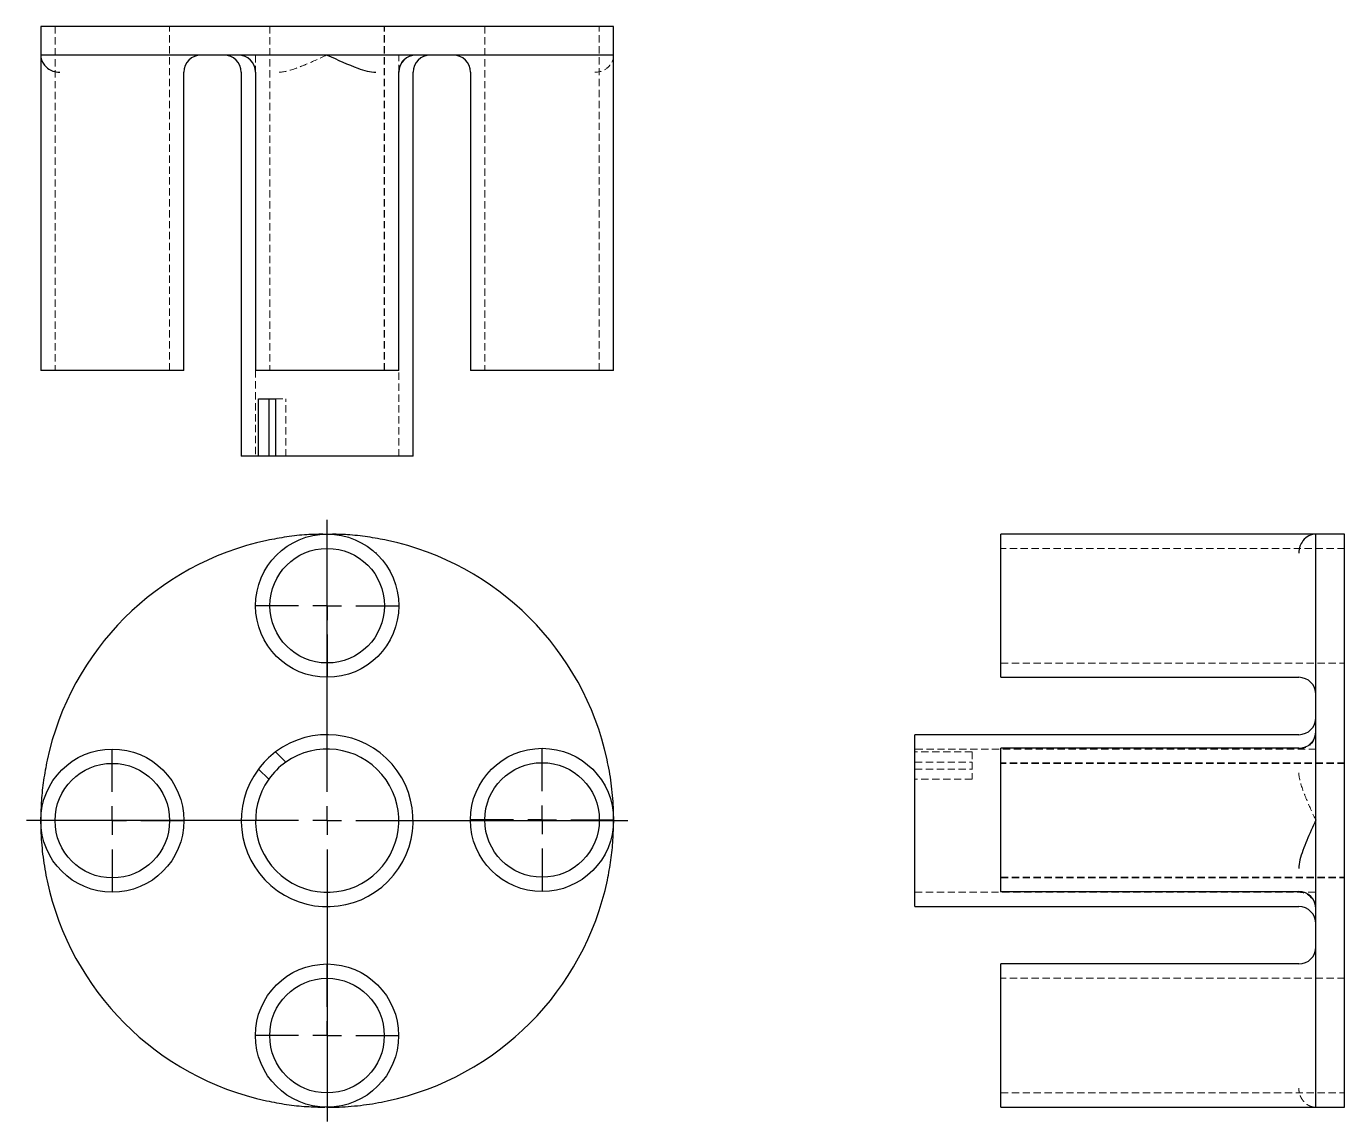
# Model space of a CAD drawing. Header units: millimetres. Extents: x 31 to 260, y 5 to 195.
import ezdxf

# ---------------------------------------------------------------- set-up
doc = ezdxf.new("R2010")
doc.units = ezdxf.units.MM
doc.linetypes.add('HIDDEN', pattern=[1.905, 1.27, -0.635])
doc.layers.add('10', color=7, linetype='Continuous')

# ---------------------------------------------------------------- blocks, each defined once
blk = doc.blocks.new('SW_CENTERMARKSYMBOL_0')
at = {"layer": '10', "color": 0}
for p, q in [((0, 5), (0, 52.47)), ((0, 0), (0, 2.5)), ((-5, 0), (-52.47, 0)), ((0, 0), (-2.5, 0)), ((0, 0), (0, -2.5)), ((0, 0), (2.5, 0)), ((5, 0), (52.47, 0)), ((0, -5), (0, -52.47))]:
    blk.add_line(p, q, dxfattribs=at)
blk = doc.blocks.new('SW_CENTERMARKSYMBOL_1')
at = {"layer": '10', "color": 0}
for p, q in [((0, 5), (0, 12.49)), ((0, 0), (0, 2.5)), ((-5, 0), (-12.49, 0)), ((0, 0), (-2.5, 0)), ((0, 0), (0, -2.5)), ((0, 0), (2.5, 0)), ((5, 0), (12.49, 0)), ((0, -5), (0, -12.49))]:
    blk.add_line(p, q, dxfattribs=at)
blk = doc.blocks.new('SW_CENTERMARKSYMBOL_2')
at = {"layer": '10', "color": 0}
for p, q in [((0, 5), (0, 12.49)), ((0, 0), (0, 2.5)), ((-5, 0), (-12.49, 0)), ((0, 0), (-2.5, 0)), ((0, 0), (0, -2.5)), ((0, 0), (2.5, 0)), ((5, 0), (12.49, 0)), ((0, -5), (0, -12.49))]:
    blk.add_line(p, q, dxfattribs=at)
blk = doc.blocks.new('SW_CENTERMARKSYMBOL_3')
at = {"layer": '10', "color": 0}
for p, q in [((0, 5), (0, 12.49)), ((0, 0), (0, 2.5)), ((-5, 0), (-12.49, 0)), ((0, 0), (-2.5, 0)), ((0, 0), (0, -2.5)), ((0, 0), (2.5, 0)), ((5, 0), (12.49, 0)), ((0, -5), (0, -12.49))]:
    blk.add_line(p, q, dxfattribs=at)
blk = doc.blocks.new('SW_CENTERMARKSYMBOL_4')
at = {"layer": '10', "color": 0}
for p, q in [((0, 5), (0, 12.49)), ((0, 0), (0, 2.5)), ((-5, 0), (-12.49, 0)), ((0, 0), (-2.5, 0)), ((0, 0), (0, -2.5)), ((0, 0), (2.5, 0)), ((5, 0), (12.49, 0)), ((0, -5), (0, -12.49))]:
    blk.add_line(p, q, dxfattribs=at)

msp = doc.modelspace()

# ---------------------------------------------------------------- linework, layer by layer
at = {"color": 7, "linetype": 'Continuous', "lineweight": 25}
for p, q in [((33.03, 195.48), (33.03, 190.48)), ((132.97, 195.48), (33.03, 195.48)), ((132.97, 190.48), (132.97, 195.48)), ((33.03, 190.51), (33.03, 135.51)), ((72.48, 190.48), (34.15, 190.48)), ((131.82, 190.48), (93.52, 190.48)), ((132.97, 135.51), (132.97, 190.51)), ((132.97, 190.48), (132.97, 190.48)), ((58.01, 135.51), (58.01, 187.48)), ((68.01, 187.48), (68.01, 120.52)), ((70.51, 187.48), (70.51, 135.51)), ((95.49, 135.51), (95.49, 187.48)), ((97.99, 120.52), (97.99, 187.48)), ((107.99, 187.48), (107.99, 135.51)), ((58.01, 135.51), (33.03, 135.51)), ((95.49, 135.51), (70.51, 135.51)), ((132.97, 135.51), (107.99, 135.51)), ((71.01, 130.52), (73.99, 130.52)), ((71.01, 120.52), (71.01, 130.52)), ((72.8, 130.52), (72.8, 120.52)), ((73.99, 130.52), (73.99, 120.52)), ((71.01, 120.52), (68.01, 120.52)), ((72.8, 120.52), (71.01, 120.52)), ((73.99, 120.52), (72.8, 120.52)), ((97.99, 120.52), (73.99, 120.52)), ((255.51, 106.97), (200.51, 106.97)), ((200.51, 94.48), (200.51, 106.97)), ((260.48, 106.97), (255.48, 106.97)), ((255.48, 67.67), (255.48, 105.85)), ((260.48, 57), (260.48, 106.97)), ((91.56, 103.73), (91.48, 103.65)), ((200.51, 81.99), (200.51, 94.48)), ((200.51, 81.99), (252.48, 81.99)), ((252.48, 71.99), (185.52, 71.99)), ((185.52, 42.01), (185.52, 71.99)), ((252.48, 69.61), (200.51, 69.61)), ((200.51, 57.12), (200.51, 69.61)), ((73.99, 68.98), (75.77, 67.19)), ((72.8, 64.21), (71.01, 65.99)), ((200.51, 44.63), (200.51, 57.12)), ((260.48, 7.03), (260.48, 57)), ((255.48, 8.14), (255.48, 46.64)), ((200.51, 44.63), (252.48, 44.63)), ((185.52, 42.01), (252.48, 42.01)), ((252.48, 32.01), (200.51, 32.01)), ((200.51, 19.52), (200.51, 32.01)), ((200.51, 7.03), (200.51, 19.52)), ((200.51, 7.03), (255.48, 7.03)), ((255.48, 7.03), (260.48, 7.03))]:
    msp.add_line(p, q, dxfattribs=at)
at = {"color": 7, "linetype": 'HIDDEN', "lineweight": 18}
for p, q in [((35.53, 195.48), (35.53, 135.51)), ((55.52, 135.51), (55.52, 195.48)), ((72.97, 195.48), (72.97, 135.51)), ((73.01, 195.48), (73.01, 135.51)), ((92.96, 135.51), (92.96, 195.48)), ((92.99, 135.51), (92.99, 195.48)), ((110.48, 195.48), (110.48, 135.51)), ((130.47, 135.51), (130.47, 195.48)), ((70.51, 190.48), (70.51, 187.48)), ((95.49, 187.48), (95.49, 190.48)), ((131.82, 190.48), (131.89, 190.48)), ((70.47, 187.48), (70.47, 135.51)), ((95.46, 135.51), (95.46, 187.48)), ((70.51, 135.51), (70.47, 135.51)), ((70.51, 135.51), (70.51, 120.52)), ((95.49, 120.52), (95.49, 135.51)), ((73.99, 130.52), (75.77, 130.52)), ((75.77, 120.52), (75.77, 130.52)), ((83, 106.97), (82.31, 106.95)), ((83.91, 106.94), (83, 106.97)), ((260.48, 104.47), (200.51, 104.47)), ((200.51, 84.48), (260.48, 84.48)), ((255.48, 69.49), (185.52, 69.49)), ((195.52, 68.98), (185.52, 68.98)), ((185.52, 67.19), (195.52, 67.19)), ((195.52, 68.98), (195.52, 67.19)), ((195.52, 67.19), (195.52, 64.21)), ((260.48, 67.11), (200.51, 67.11)), ((260.48, 66.99), (200.51, 66.99)), ((185.52, 65.99), (195.52, 65.99)), ((195.52, 64.21), (185.52, 64.21)), ((33.04, 57.22), (33.03, 57)), ((200.51, 47.12), (260.48, 47.12)), ((200.51, 47.01), (260.48, 47.01)), ((185.52, 44.51), (255.48, 44.51)), ((200.51, 44.51), (200.51, 44.63)), ((260.48, 29.52), (200.51, 29.52)), ((200.51, 9.53), (260.48, 9.53)), ((82.74, 7.04), (82.96, 7.03))]:
    msp.add_line(p, q, dxfattribs=at)
at = {"color": 7, "linetype": 'Continuous', "lineweight": 25}
for centre, radius in [((83, 94.48), 12.49), ((83, 94.48), 9.99), ((45.52, 57), 12.49), ((120.48, 57.12), 12.49), ((45.52, 57), 9.99), ((120.48, 57.12), 9.99), ((82.97, 19.52), 12.49), ((82.97, 19.52), 9.99)]:
    msp.add_circle(centre, radius, dxfattribs=at)
for centre, radius, start, end in [((61.01, 187.48), 3, 90, 180), ((65.01, 187.48), 3, 0, 90), ((67.51, 187.48), 3, 0, 90), ((98.49, 187.48), 3, 90, 180), ((100.99, 187.48), 3, 90, 180), ((104.99, 187.48), 3, 0, 90), ((83, 57), 49.97, 102.15, 167.85), ((83, 57), 49.97, 12.3309, 77.85), ((252.48, 78.99), 3, 0, 90), ((252.48, 74.99), 3, 270, 0), ((83, 57), 14.99, 143.1301, 126.94), ((252.48, 72.61), 3, 270, 0), ((83, 57), 12.49, 144.7707, 125.3741), ((83, 57), 14.99, 126.94, 143.1301), ((83, 57), 12.49, 125.3741, 144.7707), ((83, 57), 49.97, 192.15, 257.7986), ((83, 57), 49.97, 282.0985, 348.0309), ((252.48, 41.63), 3, 0, 90), ((252.48, 39.01), 3, 0, 90), ((252.48, 35.01), 3, 270, 0)]:
    msp.add_arc(centre, radius, start, end, dxfattribs=at)
at = {"color": 7, "linetype": 'HIDDEN', "lineweight": 18}
for centre, start, end in [((67.48, 187.48), 0, 90), ((98.46, 187.48), 90, 180), ((252.48, 72.49), 270, 0), ((252.48, 41.51), 0, 90)]:
    msp.add_arc(centre, 3, start, end, dxfattribs=at)
at = {"color": 7, "linetype": 'Continuous', "lineweight": 25}
for points, knots in [([(34.15, 190.48), (33.86, 190.48), (33.49, 190.48), (33.12, 190.48), (33.03, 190.48), (33.03, 190.48), (33.03, 190.48), (33.03, 190.48)], [-2.3252818, -2.3252818, -2.3252818, -2.3252818, -2.021894, -1.8702001, -1.5668123, -1.5668123, -1.5651484, -1.5651484, -1.5651484, -1.5651484]), ([(33.03, 190.48), (33.03, 190.48), (33.03, 190.48), (33.03, 189.92), (33.3, 189.08), (34.4, 187.94), (35.48, 187.48), (36.35, 187.48)], [-2.3252818, -2.3252818, -2.3252818, -2.3252818, -2.3236179, -2.3236179, -2.0202301, -1.8685362, -1.5651484, -1.5651484, -1.5651484, -1.5651484]), ([(83, 190.48), (82.99, 190.48), (82.98, 190.48), (81.57, 190.48), (79.44, 190.48), (75.93, 190.48), (73.82, 190.48), (72.48, 190.48)], [-0.7583638, -0.7583638, -0.7583638, -0.7583638, -0.7566057, -0.7566057, -0.4532602, -0.3015875, 0.0017581, 0.0017581, 0.0017581, 0.0017581]), ([(93.52, 190.48), (92.85, 190.48), (91.46, 190.48), (87.97, 190.48), (85.14, 190.48), (83.02, 190.48), (83.01, 190.48), (83, 190.48)], [-2.3252367, -2.3252367, -2.3252367, -2.3252367, -2.1735639, -2.0218911, -1.5668728, -1.5668728, -1.5651148, -1.5651148, -1.5651148, -1.5651148]), ([(83, 190.48), (83.01, 190.48), (83.01, 190.48), (84.83, 189.65), (87.25, 188.52), (89.99, 187.64), (91.01, 187.48), (91.48, 187.48)], [-2.3252367, -2.3252367, -2.3252367, -2.3252367, -2.3234786, -2.3234786, -1.8684603, -1.7167875, -1.5651148, -1.5651148, -1.5651148, -1.5651148]), ([(132.97, 190.48), (132.97, 190.48), (132.97, 190.48), (132.97, 190.48), (132.87, 190.48), (132.48, 190.48), (132.11, 190.48), (131.82, 190.48)], [-0.7584698, -0.7584698, -0.7584698, -0.7584698, -0.7568062, -0.7568062, -0.4534182, -0.3017243, 0.0016637, 0.0016637, 0.0016637, 0.0016637]), ([(82.23, 106.94), (81.31, 106.92), (79.21, 106.88), (75.95, 106.52), (73.64, 106.08), (72.48, 105.85)], [0, 0, 0, 0, 0.280766, 0.640383, 1, 1, 1, 1]), ([(93.52, 105.85), (92.36, 106.08), (90.05, 106.52), (86.83, 106.87), (84.78, 106.92), (83.91, 106.94)], [0, 0, 0, 0, 0.364644, 0.729288, 1, 1, 1, 1]), ([(255.48, 106.97), (255.48, 106.97), (255.48, 106.97), (254.65, 106.97), (253.52, 106.44), (252.64, 104.89), (252.48, 104.09), (252.48, 103.65)], [-2.3252367, -2.3252367, -2.3252367, -2.3252367, -2.3234786, -2.3234786, -1.8684603, -1.7167875, -1.5651148, -1.5651148, -1.5651148, -1.5651148]), ([(255.48, 105.85), (255.48, 106), (255.48, 106.27), (255.48, 106.79), (255.48, 106.97), (255.48, 106.97), (255.48, 106.97), (255.48, 106.97)], [-2.3252367, -2.3252367, -2.3252367, -2.3252367, -2.1735639, -2.0218911, -1.5668728, -1.5668728, -1.5651148, -1.5651148, -1.5651148, -1.5651148]), ([(34.15, 67.52), (33.92, 66.36), (33.48, 64.05), (33.11, 60.6), (33.06, 58.32), (33.04, 57.22)], [0, 0, 0, 0, 0.3403494, 0.6806989, 1, 1, 1, 1]), ([(132.97, 57.16), (132.97, 57.17), (132.97, 57.17), (132.97, 58.59), (132.87, 60.71), (132.48, 64.22), (132.11, 66.33), (131.82, 67.67)], [-0.7584698, -0.7584698, -0.7584698, -0.7584698, -0.7568062, -0.7568062, -0.4534182, -0.3017243, 0.0016637, 0.0016637, 0.0016637, 0.0016637]), ([(255.48, 57.16), (255.48, 57.17), (255.48, 57.17), (255.48, 58.59), (255.48, 60.71), (255.48, 64.22), (255.48, 66.33), (255.48, 67.67)], [-0.7584698, -0.7584698, -0.7584698, -0.7584698, -0.7568062, -0.7568062, -0.4534182, -0.3017243, 0.0016637, 0.0016637, 0.0016637, 0.0016637]), ([(33.03, 57), (33.03, 56.99), (33.03, 56.98), (33.03, 55.57), (33.12, 53.44), (33.49, 49.93), (33.86, 47.82), (34.15, 46.48)], [-0.7583638, -0.7583638, -0.7583638, -0.7583638, -0.7566057, -0.7566057, -0.4532602, -0.3015875, 0.0017581, 0.0017581, 0.0017581, 0.0017581]), ([(131.89, 46.64), (132.11, 47.79), (132.54, 50.11), (132.9, 53.55), (132.94, 55.83), (132.97, 56.94)], [0, 0, 0, 0, 0.340349, 0.680698, 1, 1, 1, 1]), ([(255.48, 57.16), (255.48, 57.15), (255.48, 57.14), (254.92, 55.93), (254.08, 54.12), (252.94, 51.23), (252.48, 49.61), (252.48, 48.67)], [-2.3252816, -2.3252816, -2.3252816, -2.3252816, -2.3236172, -2.3236172, -2.0202296, -1.8685358, -1.5651483, -1.5651483, -1.5651483, -1.5651483]), ([(255.48, 46.64), (255.48, 47.98), (255.48, 50.09), (255.48, 53.6), (255.48, 55.73), (255.48, 57.14), (255.48, 57.15), (255.48, 57.16)], [-2.3252816, -2.3252816, -2.3252816, -2.3252816, -2.021894, -1.8702002, -1.5668126, -1.5668126, -1.5651483, -1.5651483, -1.5651483, -1.5651483]), ([(72.44, 8.16), (73.59, 7.93), (75.91, 7.48), (79.29, 7.12), (81.52, 7.07), (82.57, 7.04)], [0, 0, 0, 0, 0.346016, 0.692032, 1, 1, 1, 1]), ([(82.96, 7.03), (82.96, 7.03), (82.97, 7.03), (84.39, 7.03), (86.51, 7.12), (90.02, 7.49), (92.13, 7.85), (93.47, 8.14)], [-0.7583638, -0.7583638, -0.7583638, -0.7583638, -0.7566057, -0.7566057, -0.4532602, -0.3015875, 0.0017581, 0.0017581, 0.0017581, 0.0017581]), ([(254.96, 7.08), (254.96, 7.08), (255.14, 7.03), (255.31, 7.03), (255.48, 7.03)], [0, 0, 0, 0, 0.016877, 1, 1, 1, 1]), ([(255.48, 7.07), (255.48, 7.09), (255.48, 7.14), (255.48, 7.47), (255.48, 7.92), (255.48, 8.14)], [0, 0, 0, 0, 0.236566, 0.618283, 1, 1, 1, 1])]:
    msp.add_open_spline(points, degree=3, knots=knots, dxfattribs=at)
at = {"color": 7, "linetype": 'HIDDEN', "lineweight": 18}
for points, knots in [([(82.96, 190.48), (82.95, 190.48), (82.94, 190.48), (81.73, 189.92), (79.92, 189.08), (77.04, 187.94), (75.42, 187.48), (74.48, 187.48)], [-2.3252819, -2.3252819, -2.3252819, -2.3252819, -2.323618, -2.323618, -2.0202302, -1.8685363, -1.5651484, -1.5651484, -1.5651484, -1.5651484]), ([(132.97, 190.48), (132.97, 190.48), (132.97, 190.48), (132.97, 189.92), (132.71, 189.08), (131.62, 187.94), (130.55, 187.48), (129.68, 187.48)], [-2.3252816, -2.3252816, -2.3252816, -2.3252816, -2.3236172, -2.3236172, -2.0202296, -1.8685358, -1.5651483, -1.5651483, -1.5651483, -1.5651483]), ([(255.48, 57), (255.48, 57.01), (255.48, 57.01), (254.92, 58.22), (254.08, 60.04), (252.94, 62.92), (252.48, 64.54), (252.48, 65.48)], [-2.3252818, -2.3252818, -2.3252818, -2.3252818, -2.3236179, -2.3236179, -2.0202301, -1.8685362, -1.5651484, -1.5651484, -1.5651484, -1.5651484]), ([(255.01, 7.07), (254.91, 7.09), (254.72, 7.13), (254.41, 7.25), (254.11, 7.4), (253.8, 7.61), (253.5, 7.87), (253.23, 8.17), (252.98, 8.52), (252.78, 8.91), (252.61, 9.35), (252.51, 9.84), (252.49, 10.19), (252.48, 10.36)], [0, 0, 0, 0, 0.085955, 0.156419, 0.259006, 0.353617, 0.44029, 0.542169, 0.636085, 0.722183, 0.820725, 0.913146, 1, 1, 1, 1])]:
    msp.add_open_spline(points, degree=3, knots=knots, dxfattribs=at)

# ---------------------------------------------------------------- block references
at = {"layer": '10'}
for name, p in [('SW_CENTERMARKSYMBOL_0', (83, 57)), ('SW_CENTERMARKSYMBOL_4', (83, 94.48)), ('SW_CENTERMARKSYMBOL_3', (45.52, 57)), ('SW_CENTERMARKSYMBOL_2', (120.48, 57.12)), ('SW_CENTERMARKSYMBOL_1', (82.97, 19.52))]:
    msp.add_blockref(name, p, dxfattribs=at)

doc.saveas('drawing.dxf')
